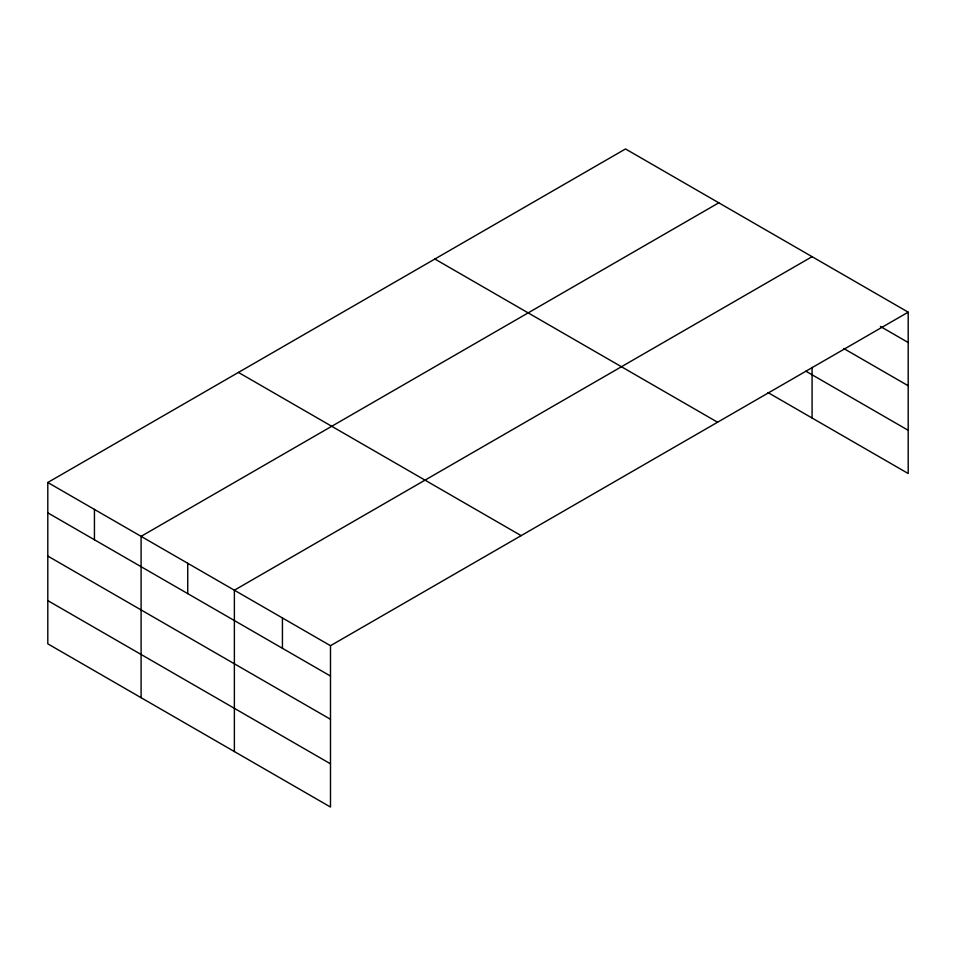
<?xml version="1.0" encoding="UTF-8"?>
<svg xmlns="http://www.w3.org/2000/svg" width="956" height="956" viewBox="0 0 956 956"><rect width="100%" height="100%" fill="white"/><g stroke="black" fill="none" stroke-linecap="round" stroke-linejoin="round"><path stroke-width="1.43" d="M767.955 392.546L908.2 473.507L908.2 312.17L625.511 148.957L47.8 482.493L47.8 643.83L330.489 807.043L330.489 645.706L47.8 482.493M718.793 202.815L141.094 536.352L141.094 697.689M812.086 256.674L234.375 590.211L234.375 751.547M330.489 645.706L908.2 312.17M880.38 326.45L908.2 342.511M843.706 348.498L908.2 385.746M805.777 371.155L908.2 430.284M434.861 259.016L717.562 422.229M238.438 372.422L521.139 535.635M47.8 512.834L330.489 676.047M47.8 556.069L330.489 719.282M47.8 600.607L330.489 763.82M812.086 367.367L812.086 418.023M282.438 617.958L282.438 648.299M187.734 563.275L187.734 593.628M94.441 509.417L94.441 539.77"/></g></svg>
